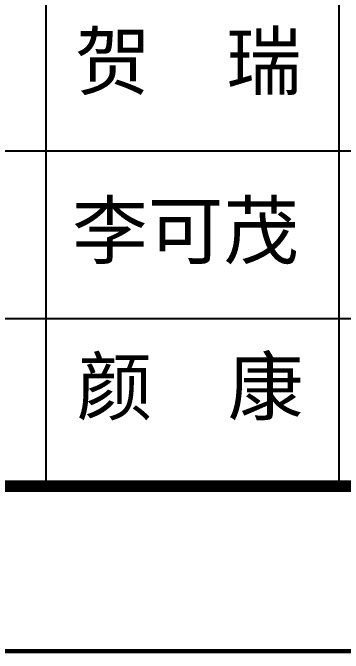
# Model space of a CAD drawing. Header units: millimetres. Extents: x 7577 to 20709, y -191 to 3630.
# Drawn here: x 11834.55 to 11856.19, y 466.77 to 508.69 of the extents above; entities that cross this region are included whole.
import ezdxf

# ---------------------------------------------------------------- set-up
doc = ezdxf.new("R2010")
doc.units = ezdxf.units.MM
doc.layers.add('GiCAD_PouMian', color=7, linetype='Continuous')
doc.layers.add('GiCAD_TuLi', color=7, linetype='Continuous')
doc.styles.get("Standard").update_dxf_attribs({"font": ''})
doc.styles.get('Standard').set_extended_font_data('SimSun')

msp = doc.modelspace()

# ---------------------------------------------------------------- linework, layer by layer
at = {"color": 7}
for p, q in [((11836.712, 532.607), (11836.712, 477.707)), ((11855.907, 532.607), (11855.907, 477.707))]:
    msp.add_line(p, q, dxfattribs=at)
at = {"color": 7, "lineweight": -3}
for points in [[(11812.038, 499.667), (11997.324, 499.667)], [(11812.038, 488.687), (11997.324, 488.687)]]:
    msp.add_lwpolyline(points, dxfattribs=at)
at = {"layer": 'GiCAD_PouMian'}
for points, const_width in [([(11554.499, 466.907), (12008.099, 466.907), (12008.099, 787.667), (11554.499, 787.667), (11554.499, 466.907)], 0.27), ([(11581.499, 477.707), (11997.299, 477.707), (11997.299, 776.867), (11581.499, 776.867), (11581.499, 477.707), (11997.299, 477.707)], 0.756)]:
    msp.add_lwpolyline(points, dxfattribs=dict(at, const_width=const_width))
at = {"layer": 'GiCAD_TuLi', "color": 7}
msp.add_line((11812.038, 477.707), (11997.299, 477.707), dxfattribs=at)

# ---------------------------------------------------------------- texts
at = {"color": 7, "char_height": 3.6316, "width": 75.96088, "attachment_point": 1}
for s, insert in [('{\\fSimSun|b0|i0|c134|p49;贺  瑞}', (11838.623, 507.339)), ('{\\fSimSun|b0|i0|c134|p49;李可茂}', (11838.437, 496.257)), ('{\\fSimSun|b0|i0|c134|p49;颜  康}', (11838.736, 486.047))]:
    msp.add_mtext(s, dxfattribs=dict(at, insert=insert))

doc.saveas('drawing.dxf')
